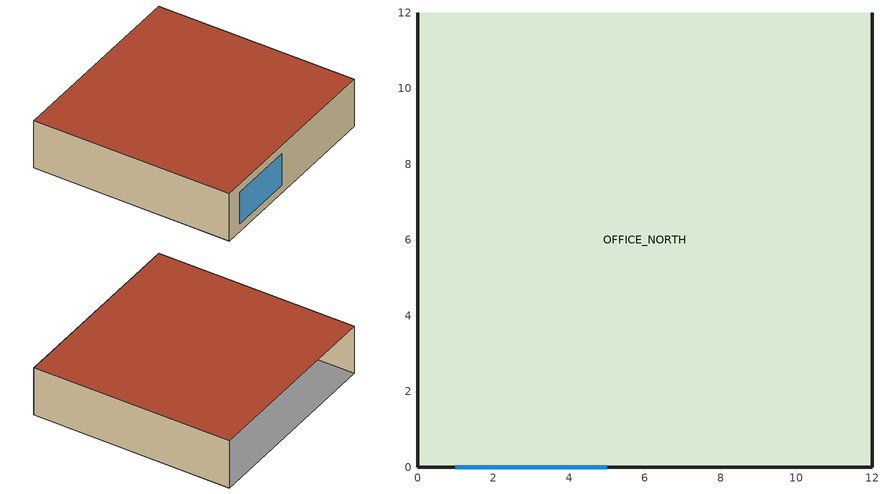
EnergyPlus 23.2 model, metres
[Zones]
OFFICE_NORTH
 floor ground (Interior Floor): 0,0 0,12 12,12 12,0 z0
 wall outside (Exterior Wall): 12,12 12,0 0,0 0,12 z0:3
 window (Exterior Window): 5,0 1,0 z0.5:2.5
 roof outside (Exterior Roof): 0,0 0,12 12,12 12,0 z3
[Building]
EcoLoop_SmallOffice: North Axis {deg}=0; Terrain=Suburbs; Loads Convergence Tolerance Value=0.04; Temperature Convergence Tolerance Value {deltaC}=0.4; Solar Distribution=FullInteriorAndExterior; Maximum Number of Warmup Days=25; Minimum Number of Warmup Days=6
[Site:Location]
LONDON_HEATHROW: Latitude {deg}=51.48; Longitude {deg}=-0.45; Time Zone {hr}=0; Elevation {m}=25.3
[Material]
Name | Roughness | Thickness {m} | Conductivity {W/m-K} | Density {kg/m3} | Specific Heat {J/kg-K}
Concrete Block | MediumRough | 0.2032 | 0.51 | 1400 | 1000
F08 Metal surface | Smooth | 0.0008 | 45.28 | 7824 | 500
I01 25mm insulation board | MediumRough | 0.0254 | 0.03 | 43 | 1210
G01a 19mm gypsum board | MediumSmooth | 0.019 | 0.16 | 784.9 | 830
F16 Acoustic tile | MediumSmooth | 0.0191 | 0.06 | 368 | 590
M11 100mm lightweight concrete | MediumRough | 0.1016 | 0.53 | 1280 | 840
[WindowMaterial:SimpleGlazingSystem]
Simple Window U=2.1: U-Factor {W/m2-K}=2.1; Solar Heat Gain Coefficient=0.4
[Construction]
Exterior Wall: F08 Metal surface, I01 25mm insulation board, Concrete Block, G01a 19mm gypsum board
Exterior Roof: F08 Metal surface, I01 25mm insulation board, M11 100mm lightweight concrete, F16 Acoustic tile
Interior Floor: M11 100mm lightweight concrete, F16 Acoustic tile
Exterior Window: Simple Window U=2.1
[Zone]
OFFICE_NORTH: 0, 0, 0, 1, 1, TARP
OFFICE_SOUTH: 0, 12, 0, 1, 1, TARP
MEETING_ROOM: 12, 0, 0, 1, 1, TARP
[People] Number of People Schedule=BLDG_OCC_SCH; Number of People Calculation Method=People; Fraction Radiant=0.3; Activity Level Schedule=ACTIVITY_SCH
Name | Zone or ZoneList | Number of People
NORTH_PEOPLE | OFFICE_NORTH | 10
SOUTH_PEOPLE | OFFICE_SOUTH | 10
MEETING_PEOPLE | MEETING_ROOM | 8
[Lights] Schedule=BLDG_LIGHT_SCH; Design Level Calculation Method=LightingLevel; Return Air Fraction=0; Fraction Radiant=0.42; Fraction Visible=0.18; Fraction Replaceable=1
Name | Zone or ZoneList or Space or SpaceList | Lighting Level {W}
NORTH_LIGHTS | OFFICE_NORTH | 1584
SOUTH_LIGHTS | OFFICE_SOUTH | 1584
MEETING_LIGHTS | MEETING_ROOM | 800
[ElectricEquipment] Schedule=BLDG_EQUIP_SCH; Design Level Calculation Method=EquipmentLevel; Fraction Latent=0; Fraction Radiant=0.5; Fraction Lost=0
Name | Zone or ZoneList or Space or SpaceList | Design Level {W}
NORTH_EQUIP | OFFICE_NORTH | 1755
SOUTH_EQUIP | OFFICE_SOUTH | 1755
MEETING_EQUIP | MEETING_ROOM | 500
[ZoneInfiltration:DesignFlowRate] Schedule=INFIL_QUARTER_ON_SCHED; Design Flow Rate Calculation Method=Flow/ExteriorArea; Flow per Exterior Surface Area {m3/s-m2}=0.0003
Name | Zone or ZoneList or Space or SpaceList
NORTH_INFIL | OFFICE_NORTH
SOUTH_INFIL | OFFICE_SOUTH
MEETING_INFIL | MEETING_ROOM
[ZoneHVAC:IdealLoadsAirSystem] Maximum Heating Supply Air Temperature {C}=50; Minimum Cooling Supply Air Temperature {C}=13; Maximum Heating Supply Air Humidity Ratio {kgWater/kgDryAir}=0.015; Minimum Cooling Supply Air Humidity Ratio {kgWater/kgDryAir}=0.009; Heating Limit=NoLimit; Cooling Limit=NoLimit; Dehumidification Control Type=ConstantSupplyHumidityRatio; Humidification Control Type=ConstantSupplyHumidityRatio
NORTH_IDEAL_LOADS; SOUTH_IDEAL_LOADS; MEETING_IDEAL_LOADS
[Zone equipment]
OFFICE_NORTH: NORTH_IDEAL_LOADS
OFFICE_SOUTH: SOUTH_IDEAL_LOADS
MEETING_ROOM: MEETING_IDEAL_LOADS
[ThermostatSetpoint:DualSetpoint] Heating Setpoint Temperature Schedule=HTG-SETP-SCHED; Cooling Setpoint Temperature Schedule=CLG-SETP-SCHED
NORTH_THERMOSTAT; SOUTH_THERMOSTAT; MEETING_THERMOSTAT
[ZoneControl:Thermostat] Control Type Schedule=ALWAYS_ON
Name | Zone or ZoneList | Control
NORTH_TSTAT_CTRL | OFFICE_NORTH | NORTH_THERMOSTAT
SOUTH_TSTAT_CTRL | OFFICE_SOUTH | SOUTH_THERMOSTAT
MEETING_TSTAT_CTRL | MEETING_ROOM | MEETING_THERMOSTAT
[Schedule:Compact]
ALWAYS_ON: Through: 12/31, For: AllDays, Until: 24:00, 1
BLDG_OCC_SCH: Through: 12/31, For: Weekdays, Until: 06:00, 0, Until: 07:00, 0.1, Until: 08:00, 0.3, Until: 12:00, 1, Until: 13:00, 0.6, Until: 17:00, 1, Until: 18:00, 0.5, Until: 24:00, 0, For: Weekends, Until: 24:00, 0, For: Holidays, Until: 24:00, 0
BLDG_LIGHT_SCH: Through: 12/31, For: Weekdays, Until: 07:00, 0.05, Until: 08:00, 0.3, Until: 17:00, 0.9, Until: 18:00, 0.5, Until: 24:00, 0.05, For: Weekends, Until: 24:00, 0.05, For: Holidays, Until: 24:00, 0
BLDG_EQUIP_SCH: Through: 12/31, For: Weekdays, Until: 08:00, 0.2, Until: 12:00, 0.95, Until: 13:00, 0.5, Until: 17:00, 0.95, Until: 18:00, 0.3, Until: 24:00, 0.1, For: Weekends, Until: 24:00, 0.1, For: Holidays, Until: 24:00, 0
HTG-SETP-SCHED: Through: 12/31, For: Weekdays, Until: 06:00, 16, Until: 07:00, 18, Until: 08:00, 21, Until: 18:00, 21, Until: 24:00, 16, For: Weekends, Until: 24:00, 16, For: Holidays, Until: 24:00, 16
CLG-SETP-SCHED: Through: 12/31, For: Weekdays, Until: 06:00, 30, Until: 08:00, 26, Until: 18:00, 24, Until: 24:00, 30, For: Weekends, Until: 24:00, 30, For: Holidays, Until: 24:00, 30
INFIL_QUARTER_ON_SCHED: Through: 12/31, For: Weekdays, Until: 08:00, 1, Until: 18:00, 0.25, Until: 24:00, 1, For: AllOtherDays, Until: 24:00, 1
ACTIVITY_SCH: Through: 12/31, For: AllDays, Until: 24:00, 120
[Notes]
EnergyPlus Input Data File
Eco-Loop Small Office Building — Baseline Model
DOE Reference Small Office Building (Simplified)
Total Conditioned Area: ~511 m²  (3-zone single storey)
Climate: London, UK (Temperate)
Version: EnergyPlus 23.x Compatible
SIMULATION CONTROL
RUN PERIOD
SITE LOCATION (London Heathrow)
SCHEDULE TYPES
ALWAYS ON/OFF SCHEDULES
OCCUPANCY SCHEDULE (Mon-Fri 08:00-18:00)
LIGHTING SCHEDULE
